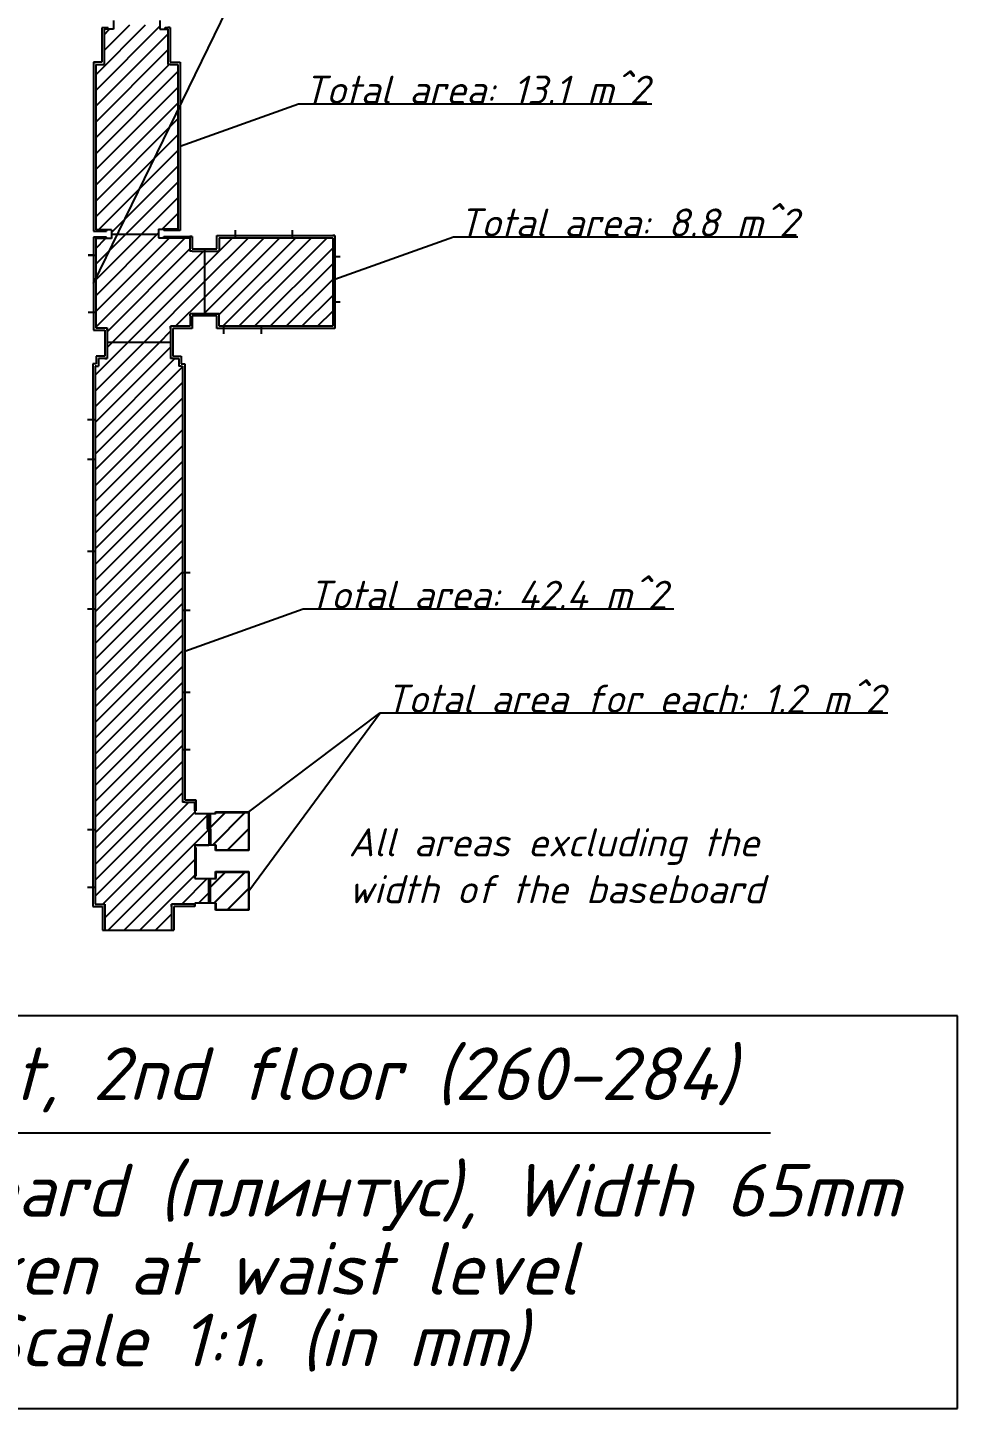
# Model space of a CAD drawing. Header units: millimetres. Extents: x 0 to 135706, y 0 to 79429.
# Drawn here: x 27930 to 54387, y 0 to 39281 of the extents above; entities that cross this region are included whole.
import ezdxf
from ezdxf.enums import TextEntityAlignment as Align

# ---------------------------------------------------------------- set-up
doc = ezdxf.new("R2010")
doc.units = ezdxf.units.MM
doc.linetypes.add('ACAD_ISO02W100', pattern=[15, 12, -3])
doc.styles.add('GOST', font='ISOCPEUI.TTF')
doc.styles.get("Standard").update_dxf_attribs({"font": 'Arial.ttf'})
doc.dimstyles.new('Copy of ISO-25', dxfattribs={"dimtxt": 150, "dimasz": 150, "dimexe": 1.25, "dimexo": 0.625, "dimtad": 1, "dimtoh": 1, "dimtxsty": 'Standard', "dimcen": 2.5, "dimadec": 0, "dimazin": 0, "dimtfac": 1, "dimtmove": 0, "dimatfit": 3, "dimfxl": 1, "dimarcsym": 0})
pattern_1 = [(45, (-175694.32, 3900.43), (-224.5064, 224.5064), [])]
pattern_2 = [(45, (-137410.5, -143.88), (-282.8427, 282.8427), []), (45, (-137402.5, -143.88), (-282.8427, 282.8427), [])]

msp = doc.modelspace()

# ---------------------------------------------------------------- hatches: boundary and pattern name
h = msp.add_hatch()
h.set_pattern_fill('ANSI31', color=2, scale=100)
h.set_pattern_definition(pattern_1)
h.paths.add_polyline_path([(32203.223, 38233.018), (31989.223, 38233.018), (31924.223, 38233.018), (31924.223, 39235.018), (31846.223, 39235.018), (31696.223, 39235.018), (31696.223, 39360.018), (30371.223, 39359.018), (30371.223, 39233.018), (30221.223, 39233.018), (30108.223, 39233.018), (30108.223, 38231.018), (29868.223, 38231.018), (29868.223, 33527.018), (30171.223, 33527.018), (30321.223, 33527.018), (30321.223, 33404.518), (31655.223, 33404.518), (31655.223, 33548.018), (31805.223, 33548.018), (32203.223, 33548.018)])
h = msp.add_hatch()
h.set_pattern_fill('ANSI31', color=1, scale=100)
h.set_pattern_definition(pattern_1)
h.paths.add_polyline_path([(31655.223, 33303.018), (31655.223, 33404.518), (30321.223, 33404.518), (30321.223, 33282.018), (30171.223, 33282.018), (29868.223, 33282.018), (29868.223, 32806.018), (29868.223, 31189.018), (29868.223, 30739.018), (30190.223, 30739.018), (30190.223, 30325.018), (31999.223, 30325.018), (31999.223, 30784.018), (32551.223, 30784.018), (32551.223, 31077.018), (32551.223, 31142.018), (32964.223, 31142.018), (32963.259, 32925.018), (32615.223, 32925.018), (32550.223, 32925.018), (32550.223, 33303.018), (31805.223, 33303.018)])
h = msp.add_hatch()
h.set_pattern_fill('ANSI31', color=4, scale=100)
h.set_pattern_definition(pattern_1)
h.paths.add_polyline_path([(36611.223, 30784.018), (36611.223, 31479.018), (36611.223, 32773.018), (36611.223, 33304.018), (35468.223, 33304.018), (33841.223, 33304.018), (33376.223, 33304.018), (33376.223, 32925.018), (32963.259, 32925.018), (32964.223, 31142.018), (33377.223, 31142.018), (33377.223, 30784.018), (33514.223, 30784.018), (34587.223, 30784.018)])
h = msp.add_hatch()
h.set_pattern_fill('ANSI31', color=6, scale=100)
h.set_pattern_definition(pattern_1)
h.paths.add_polyline_path([(32337.223, 29653.018), (32299.223, 29653.018), (32234.223, 29653.018), (32234.223, 29866.018), (32064.223, 29866.018), (31999.223, 29866.018), (31999.223, 30325.018), (30190.223, 30325.018), (30190.223, 29866.018), (29948.223, 29866.018), (29948.223, 29654.018), (29851.223, 29654.018), (29851.223, 28129.018), (29851.223, 27001.018), (29851.223, 24386.018), (29851.223, 22748.018), (29851.223, 16466.018), (29851.223, 14831.018), (29851.223, 14342.018), (30127.223, 14342.018), (30127.223, 13600.018), (32026.223, 13600.018), (32026.223, 14344.018), (32691.223, 14344.018), (32691.223, 14371.018), (33073.223, 14371.018), (33073.223, 15071.018), (32691.223, 15071.018), (32691.223, 15143.018), (32691.223, 15953.018), (32691.223, 16025.018), (33088.223, 16025.018), (33088.223, 16474.518), (33040.223, 16474.518), (33040.223, 16924.018), (32691.223, 16924.018), (32691.223, 16996.018), (32691.223, 17243.018), (32402.223, 17243.018), (32337.223, 17243.018), (32337.223, 18748.018), (32337.223, 20371.018), (32337.223, 22704.018), (32337.223, 23783.018)])
h = msp.add_hatch()
h.set_pattern_fill('JIS_LC_20', color=5, scale=20)
h.set_pattern_definition(pattern_2)
h.paths.add_polyline_path([(33278.223, 16969.018), (33278.223, 16924.018), (33136.223, 16924.018), (33136.223, 16025.018), (33278.223, 16025.018), (33278.223, 15869.018), (34228.223, 15869.018), (34228.223, 16969.018)])
h = msp.add_hatch()
h.set_pattern_fill('JIS_LC_20', color=5, scale=20)
h.set_pattern_definition(pattern_2)
h.paths.add_polyline_path([(33278.223, 15272.018), (33278.223, 15071.018), (33121.223, 15071.018), (33121.223, 14371.018), (33278.223, 14371.018), (33278.223, 14172.018), (34228.223, 14172.018), (34228.223, 15272.018)])

# ---------------------------------------------------------------- linework, layer by layer
for p, q in [((30371.223, 39485.018), (30371.223, 39233.018)), ((31696.223, 39485.018), (31696.223, 39235.018)), ((30221.223, 39278.018), (30043.223, 39278.018)), ((30043.223, 39278.018), (30043.223, 38296.018)), ((30221.223, 39233.018), (30221.223, 39278.018)), ((30371.223, 39233.018), (30221.223, 39233.018)), ((31696.223, 39235.018), (31846.223, 39235.018)), ((31846.223, 39235.018), (31846.223, 39280.018)), ((31846.223, 39280.018), (31989.223, 39280.018)), ((31989.223, 39280.018), (31924.223, 39280.018)), ((31989.223, 39280.018), (31989.223, 38298.018)), ((30043.223, 38296.018), (29803.223, 38296.018)), ((29803.223, 38296.018), (29803.223, 33492.018)), ((29803.223, 38296.018), (29868.223, 38296.018)), ((31989.223, 38233.018), (31924.223, 38233.018)), ((31989.223, 38298.018), (32268.223, 38298.018)), ((32268.223, 38298.018), (32268.223, 33513.018)), ((29803.223, 33492.018), (30171.223, 33492.018)), ((30321.223, 33527.018), (30171.223, 33527.018)), ((30171.223, 33527.018), (30171.223, 33492.018)), ((30321.223, 33527.018), (30321.223, 33282.018)), ((30321.223, 33404.518), (31655.223, 33404.518)), ((31655.223, 33548.018), (31805.223, 33548.018)), ((31655.223, 33548.018), (31655.223, 33303.018)), ((31805.223, 33548.018), (31805.223, 33513.018)), ((32268.223, 33513.018), (31805.223, 33513.018)), ((33841.223, 33304.018), (33841.223, 33519.018)), ((35468.223, 33304.018), (35468.223, 33519.018)), ((30171.223, 33319.018), (29803.223, 33319.018)), ((29803.223, 33319.018), (29803.223, 32806.018)), ((29803.223, 33319.018), (29868.223, 33319.018)), ((30171.223, 33282.018), (30171.223, 33319.018)), ((30321.223, 33282.018), (30171.223, 33282.018)), ((31655.223, 33303.018), (31805.223, 33303.018)), ((31805.223, 33303.018), (31805.223, 33340.018)), ((31805.223, 33340.018), (32615.223, 33340.018)), ((32615.223, 33340.018), (32550.223, 33340.018)), ((32615.223, 33340.018), (32615.223, 32990.018)), ((33311.223, 32990.018), (33311.223, 33369.018)), ((33311.223, 33369.018), (33841.223, 33369.018)), ((33841.223, 33369.018), (35468.223, 33369.018)), ((33841.223, 33304.018), (35468.223, 33304.018)), ((35468.223, 33369.018), (36676.223, 33369.018)), ((36676.223, 33369.018), (36611.223, 33369.018)), ((36676.223, 33369.018), (36676.223, 32773.018)), ((29803.223, 32806.018), (29653.223, 32806.018)), ((29653.223, 32806.018), (29868.223, 32806.018)), ((29753.223, 32806.018), (29853.223, 32806.018)), ((29803.223, 32806.018), (29803.223, 31189.018)), ((29868.223, 32806.018), (29868.223, 31189.018)), ((32615.223, 32990.018), (33311.223, 32990.018)), ((32963.223, 32990.018), (32964.223, 31142.018)), ((36611.223, 32773.018), (36826.223, 32773.018)), ((36611.223, 32773.018), (36611.223, 31479.018)), ((36676.223, 32773.018), (36676.223, 31479.018)), ((36611.223, 31479.018), (36826.223, 31479.018)), ((36676.223, 31479.018), (36676.223, 30719.018)), ((29653.223, 31189.018), (29868.223, 31189.018)), ((29753.223, 31189.018), (29853.223, 31189.018)), ((29803.223, 31189.018), (29803.223, 30674.018)), ((33312.223, 31077.018), (32616.223, 31077.018)), ((32616.223, 31077.018), (32616.223, 30719.018)), ((33312.223, 31142.018), (33377.223, 31142.018)), ((33312.223, 30719.018), (33312.223, 31077.018)), ((29803.223, 30674.018), (30125.223, 30674.018)), ((30125.223, 30674.018), (30125.223, 29931.018)), ((30190.223, 30674.018), (30190.223, 30739.018)), ((31999.223, 30719.018), (31999.223, 30784.018)), ((32616.223, 30719.018), (32064.223, 30719.018)), ((32064.223, 30719.018), (32064.223, 29931.018)), ((33514.223, 30719.018), (33312.223, 30719.018)), ((33514.223, 30569.018), (33514.223, 30784.018)), ((34587.223, 30784.018), (33514.223, 30784.018)), ((34587.223, 30719.018), (33514.223, 30719.018)), ((34587.223, 30569.018), (34587.223, 30784.018)), ((36676.223, 30719.018), (34587.223, 30719.018)), ((31999.223, 30325.018), (30190.223, 30325.018)), ((30125.223, 29931.018), (29883.223, 29931.018)), ((29883.223, 29931.018), (29883.223, 29719.018)), ((30125.223, 29866.018), (30190.223, 29866.018)), ((32064.223, 29931.018), (32299.223, 29931.018)), ((32299.223, 29931.018), (32299.223, 29718.018)), ((29883.223, 29719.018), (29786.223, 29719.018)), ((29786.223, 29719.018), (29786.223, 28129.018)), ((32299.223, 29718.018), (32402.223, 29718.018)), ((32402.223, 29718.018), (32402.223, 23783.018)), ((29636.223, 28129.018), (29851.223, 28129.018)), ((29736.223, 28129.018), (29836.223, 28129.018)), ((29786.223, 28129.018), (29786.223, 27001.018)), ((29851.223, 28129.018), (29851.223, 27001.018)), ((29636.223, 27001.018), (29851.223, 27001.018)), ((29786.223, 27001.018), (29786.223, 24386.018)), ((29636.223, 24386.018), (29851.223, 24386.018)), ((29786.223, 24386.018), (29786.223, 22748.018)), ((29851.223, 24386.018), (29851.223, 22748.018)), ((32337.223, 23783.018), (32552.223, 23783.018)), ((32337.223, 23783.018), (32337.223, 22704.018)), ((32402.223, 23783.018), (32402.223, 22704.018)), ((29636.223, 22748.018), (29851.223, 22748.018)), ((29786.223, 22748.018), (29786.223, 16466.018)), ((32337.223, 22704.018), (32552.223, 22704.018)), ((32402.223, 22704.018), (32402.223, 20371.018)), ((32337.223, 20371.018), (32552.223, 20371.018)), ((32337.223, 20371.018), (32337.223, 18748.018)), ((32402.223, 20371.018), (32402.223, 18748.018)), ((32337.223, 18748.018), (32552.223, 18748.018)), ((32402.223, 18748.018), (32402.223, 17308.018)), ((32402.223, 17308.018), (32714.223, 17308.018)), ((32714.223, 17308.018), (32714.223, 16996.018)), ((32402.223, 17243.018), (32337.223, 17243.018)), ((32714.223, 16996.018), (32691.223, 16996.018)), ((32691.223, 16996.018), (32691.223, 16924.018)), ((32691.223, 16924.018), (33040.223, 16924.018)), ((32691.223, 16924.018), (33040.223, 16924.018)), ((32691.223, 16924.018), (33278.223, 16924.018)), ((33040.223, 16924.018), (33040.223, 16474.518)), ((33040.223, 16924.018), (33088.223, 16924.018)), ((33040.223, 16924.018), (33040.223, 16474.518)), ((33040.223, 16924.018), (33088.223, 16924.018)), ((33088.223, 16474.518), (33088.223, 16924.018)), ((33088.223, 16474.518), (33088.223, 16924.018)), ((33136.223, 16025.018), (33136.223, 16924.018)), ((33278.223, 16924.018), (33278.223, 16969.018)), ((33278.223, 16969.018), (34228.223, 16969.018)), ((33291.223, 16924.018), (33278.223, 16924.018)), ((33291.223, 16956.018), (34215.223, 16956.018)), ((33291.223, 16956.018), (33291.223, 16924.018)), ((34215.223, 16956.018), (34215.223, 15882.018)), ((34228.223, 16969.018), (34228.223, 15869.018)), ((29636.223, 16466.018), (29851.223, 16466.018)), ((29786.223, 16466.018), (29786.223, 14831.018)), ((29851.223, 16466.018), (29851.223, 14831.018)), ((33040.223, 16474.518), (33088.223, 16474.518)), ((33040.223, 16474.518), (33088.223, 16474.518)), ((33088.223, 16474.518), (33088.223, 16025.018)), ((33088.223, 16474.518), (33088.223, 16025.018)), ((33088.223, 16474.518), (33136.223, 16474.518)), ((33136.223, 16474.518), (33136.223, 16025.018)), ((32691.223, 16025.018), (33088.223, 16025.018)), ((32691.223, 16025.018), (32691.223, 15953.018)), ((32691.223, 16025.018), (33088.223, 16025.018)), ((33278.223, 16025.018), (32691.223, 16025.018)), ((32691.223, 15953.018), (32714.223, 15953.018)), ((32714.223, 15953.018), (32714.223, 15143.018)), ((33278.223, 15869.018), (33278.223, 16025.018)), ((33291.223, 16025.018), (33278.223, 16025.018)), ((34228.223, 15869.018), (33278.223, 15869.018)), ((33291.223, 15882.018), (33291.223, 16025.018)), ((34215.223, 15882.018), (33291.223, 15882.018)), ((32691.223, 15143.018), (32691.223, 15071.018)), ((32691.223, 15071.018), (32691.223, 15143.018)), ((32691.223, 15143.018), (32714.223, 15143.018)), ((32691.223, 15071.018), (33073.223, 15071.018)), ((32691.223, 15071.018), (33073.223, 15071.018)), ((32691.223, 15071.018), (33278.223, 15071.018)), ((33073.223, 15071.018), (33073.223, 14371.018)), ((33073.223, 15071.018), (33073.223, 14371.018)), ((33073.223, 15071.018), (33121.223, 15071.018)), ((33121.223, 15071.018), (33121.223, 14371.018)), ((33278.223, 15071.018), (33278.223, 15272.018)), ((33278.223, 15272.018), (34228.223, 15272.018)), ((33278.223, 15071.018), (33291.223, 15071.018)), ((33291.223, 15071.018), (33291.223, 15259.018)), ((33291.223, 15259.018), (34215.223, 15259.018)), ((34215.223, 15259.018), (34215.223, 14185.018)), ((34228.223, 15272.018), (34228.223, 14172.018)), ((29636.223, 14831.018), (29851.223, 14831.018)), ((29786.223, 14831.018), (29786.223, 14277.018)), ((33073.223, 14721.018), (33121.223, 14721.018)), ((29786.223, 14277.018), (30062.223, 14277.018)), ((30062.223, 14277.018), (30062.223, 13600.018)), ((32691.223, 14279.018), (32091.223, 14279.018)), ((32091.223, 14279.018), (32091.223, 13600.018)), ((33073.223, 14371.018), (32691.223, 14371.018)), ((32691.223, 14371.018), (32691.223, 14279.018)), ((33073.223, 14371.018), (32691.223, 14371.018)), ((33278.223, 14371.018), (32691.223, 14371.018)), ((32691.223, 14279.018), (32691.223, 14344.018)), ((33278.223, 14172.018), (33278.223, 14371.018)), ((33291.223, 14371.018), (33278.223, 14371.018)), ((34228.223, 14172.018), (33278.223, 14172.018)), ((33291.223, 14185.018), (33291.223, 14371.018)), ((34215.223, 14185.018), (33291.223, 14185.018)), ((30062.223, 13600.018), (32091.223, 13600.018)), ((54386.708, 11165.594), (0, 11165.594)), ((54386.708, 0), (54386.708, 11165.594)), ((0, 7837.736), (49071.66, 7837.736)), ((0, 0), (54386.708, 0))]:
    msp.add_line(p, q)
at = {"linetype": 'ACAD_ISO02W100', "ltscale": 2000}
for p, q in [((30221.223, 39233.018), (30108.223, 39233.018)), ((30108.223, 39233.018), (30108.223, 38231.018)), ((31846.223, 39235.018), (31924.223, 39235.018)), ((31924.223, 39235.018), (31924.223, 38233.018)), ((29868.223, 38231.018), (30108.223, 38231.018)), ((29868.223, 38231.018), (29868.223, 33527.018)), ((31989.223, 38233.018), (32203.223, 38233.018)), ((32203.223, 38233.018), (32203.223, 33548.018)), ((30171.223, 33527.018), (29868.223, 33527.018)), ((32203.223, 33548.018), (31805.223, 33548.018)), ((30171.223, 33282.018), (29868.223, 33282.018)), ((29868.223, 33282.018), (29868.223, 32806.018)), ((31805.223, 33303.018), (32550.223, 33303.018)), ((32550.223, 33303.018), (32550.223, 32925.018)), ((33376.223, 33304.018), (33841.223, 33304.018)), ((33376.223, 33304.018), (33376.223, 32925.018)), ((35468.223, 33304.018), (36611.223, 33304.018)), ((36611.223, 33304.018), (36611.223, 32773.018)), ((32615.223, 32925.018), (32550.223, 32925.018)), ((32615.223, 32925.018), (33376.223, 32925.018)), ((36611.223, 31479.018), (36611.223, 30784.018)), ((29868.223, 31189.018), (29868.223, 30739.018)), ((33377.223, 31142.018), (32551.223, 31142.018)), ((32551.223, 31077.018), (32551.223, 31142.018)), ((32551.223, 31077.018), (32551.223, 30784.018)), ((33377.223, 30784.018), (33377.223, 31142.018)), ((29868.223, 30739.018), (30190.223, 30739.018)), ((30190.223, 30739.018), (30190.223, 29866.018)), ((32551.223, 30784.018), (31999.223, 30784.018)), ((31999.223, 30784.018), (31999.223, 29866.018)), ((33514.223, 30784.018), (33377.223, 30784.018)), ((36611.223, 30784.018), (34587.223, 30784.018)), ((30190.223, 29866.018), (29948.223, 29866.018)), ((29948.223, 29866.018), (29948.223, 29654.018)), ((32064.223, 29866.018), (31999.223, 29866.018)), ((32064.223, 29866.018), (32234.223, 29866.018)), ((32234.223, 29866.018), (32234.223, 29653.018)), ((29883.223, 29654.018), (29851.223, 29654.018)), ((29851.223, 29654.018), (29851.223, 28129.018)), ((29883.223, 29654.018), (29948.223, 29654.018)), ((32299.223, 29653.018), (32234.223, 29653.018)), ((32299.223, 29653.018), (32337.223, 29653.018)), ((32337.223, 29653.018), (32337.223, 23783.018)), ((29851.223, 27001.018), (29851.223, 24386.018)), ((29851.223, 22748.018), (29851.223, 16466.018)), ((32337.223, 22704.018), (32337.223, 20371.018)), ((32337.223, 18748.018), (32337.223, 17243.018)), ((32402.223, 17243.018), (32691.223, 17243.018)), ((32691.223, 16996.018), (32691.223, 17243.018)), ((32691.223, 15953.018), (32691.223, 15143.018)), ((29851.223, 14831.018), (29851.223, 14342.018)), ((29851.223, 14342.018), (30127.223, 14342.018)), ((30127.223, 14277.018), (30127.223, 14342.018)), ((30127.223, 14342.018), (30127.223, 13601.626)), ((32691.223, 14344.018), (32026.223, 14344.018)), ((32026.223, 14279.018), (32026.223, 14344.018)), ((32026.223, 14344.018), (32026.223, 13600.018))]:
    msp.add_line(p, q, dxfattribs=at)

# ---------------------------------------------------------------- texts
at = {"style": 'GOST'}
for s, p in [('Hallway, Abylai Khan street, 2nd floor (260-284)', (48084.296, 9519.425)), ('Notes: Drawing with baseboard (плинтус), Width 65mm', (52781.616, 6205.454)), ('All measurements were taken at waist level ', (44552.274, 3981.122))]:
    msp.add_text(s, height=1500, dxfattribs=at).set_placement(p, align=Align.MIDDLE_RIGHT)
at = {"char_height": 800, "attachment_point": 7, "style": 'GOST'}
for s, insert in [('Total area: 13.1 m^ 2', (35786.474, 37113.959)), ('Total area: 8.8 m^ 2', (40194.474, 33334.459)), ('Total area: 42.4 m^ 2', (35920.474, 22745.959)), ('Total area for each: 1.2 m^ 2', (38116.831, 19788.599)), ('All areas excluding the \\Pwidth of the baseboard', (37061.879, 14370.808))]:
    msp.add_mtext(s, dxfattribs=dict(at, insert=insert))
at = {"insert": (747.728, 2694.772), "char_height": 1500, "width": 72033.57955, "attachment_point": 1, "style": 'GOST'}
msp.add_mtext('(50-70 cm from the floor). Scale 1:1. (in mm)', dxfattribs=at)

# ---------------------------------------------------------------- leaders
at = {"annotation_type": 0, "has_hookline": 1, "hookline_direction": 0}
for points, text_width in [([(29803.223, 31997.518), (34494.998, 41624.604), (34644.998, 41624.604)], 9653.939), ([(32268.223, 35905.518), (35635.849, 37113.334), (35785.849, 37113.334)], 9901.818), ([(36676.223, 32126.018), (40043.849, 33333.834), (40193.849, 33333.834)], 9653.939), ([(32402.223, 21537.518), (35769.849, 22745.334), (35919.849, 22745.334)], 10398.788), ([(34228.223, 16969.018), (37966.206, 19787.974), (38116.206, 19787.974)], 14292.727)]:
    msp.add_leader(points, dimstyle='Copy of ISO-25', dxfattribs=dict(at, text_width=text_width))
msp.add_leader([(34228.223, 14722.018), (37966.206, 19787.974)], dimstyle='Copy of ISO-25')

doc.saveas('drawing.dxf')
